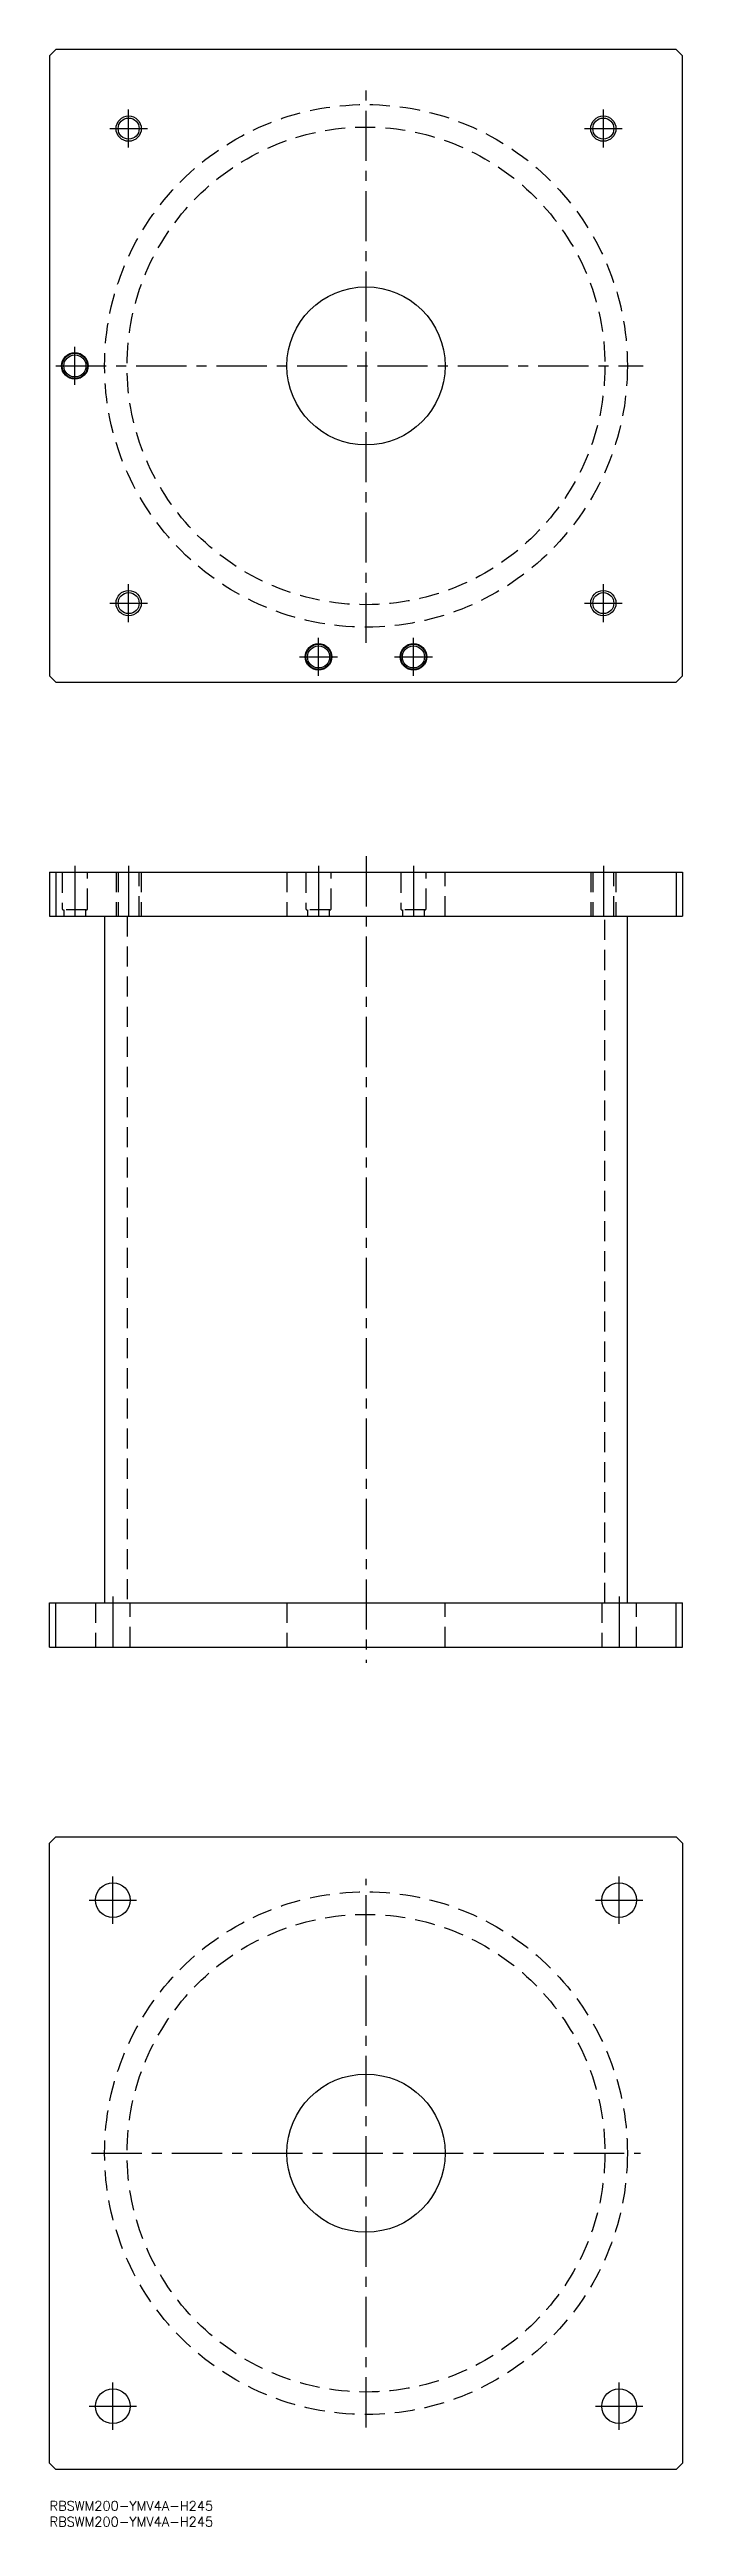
# Model space of a CAD drawing. Extents: x 0 to 200, y -8 to 775.
import ezdxf

# ---------------------------------------------------------------- set-up
doc = ezdxf.new("R2010")
doc.units = 0
doc.header["$LTSCALE"] = 0.5
doc.linetypes.add('CENTER', pattern=[50.8, 31.75, -6.35, 6.35, -6.35])
doc.linetypes.add('DASHED', pattern=[19.05, 12.7, -6.35])
for name, color, linetype in [('MSM_CENTER', 1, 'CENTER'), ('MSM_CONTINUOUS', 7, 'CONTINUOUS'), ('MSM_DASHED', 4, 'DASHED'), ('MSM_NARROW', 5, 'CONTINUOUS'), ('MSM_PART_NUMBER', 7, 'CONTINUOUS')]:
    doc.layers.add(name, color=color, linetype=linetype)
doc.styles.get("Standard").update_dxf_attribs({"font": 'txt.shx', "height": 3, "bigfont": 'bigfont.shx'})

# ---------------------------------------------------------------- blocks, each defined once
blk = doc.blocks.new('*U51')
at = {"layer": 'MSM_PART_NUMBER'}
blk.add_text('RBSWM200-YMV4A-H245', height=3, dxfattribs=at).set_placement((0, -3))
blk = doc.blocks.new('*U52')
at = {"layer": 'MSM_PART_NUMBER'}
blk.add_text('RBSWM200-YMV4A-H245', height=3, dxfattribs=at).set_placement((0, -8))

msp = doc.modelspace()

# ---------------------------------------------------------------- linework, layer by layer
at = {"layer": 'MSM_CENTER'}
for p, q in [((100, 587.4), (100, 762.6)), ((25, 744), (25, 756)), ((175, 744), (175, 756)), ((19, 750), (31, 750)), ((169, 750), (181, 750)), ((2, 675), (187.6, 675)), ((8, 669), (8, 681)), ((25, 594), (25, 606)), ((175, 594), (175, 606)), ((19, 600), (31, 600)), ((169, 600), (181, 600)), ((85, 577), (85, 589)), ((115, 577), (115, 589)), ((79, 583), (91, 583)), ((109, 583), (121, 583)), ((8, 517), (8, 499)), ((25, 517), (25, 499)), ((85, 517), (85, 499)), ((100, 520), (100, 265)), ((115, 517), (115, 499)), ((175, 517), (175, 499)), ((20, 286), (20, 268)), ((180, 286), (180, 268)), ((20, 182.5), (20, 197.5)), ((100, 23.27), (100, 196.73)), ((180, 182.5), (180, 197.5)), ((12.5, 190), (27.5, 190)), ((172.5, 190), (187.5, 190)), ((13.27, 110), (186.73, 110)), ((20, 22.5), (20, 37.5)), ((180, 22.5), (180, 37.5)), ((12.5, 30), (27.5, 30)), ((172.5, 30), (187.5, 30))]:
    msp.add_line(p, q, dxfattribs=at)
at = {"layer": 'MSM_CONTINUOUS'}
for p, q in [((2, 775), (0, 773)), ((0, 773), (0, 577)), ((198, 775), (2, 775)), ((200, 773), (198, 775)), ((200, 577), (200, 773)), ((0, 577), (2, 575)), ((2, 575), (198, 575)), ((198, 575), (200, 577)), ((0, 515), (0, 501)), ((0, 515), (200, 515)), ((2, 515), (2, 501)), ((198, 515), (198, 501)), ((200, 515), (200, 501)), ((0, 501), (200, 501)), ((17.4, 501), (17.4, 284)), ((182.6, 284), (182.6, 501)), ((0, 284), (200, 284)), ((0, 270), (0, 284)), ((2, 270), (2, 284)), ((198, 270), (198, 284)), ((200, 270), (200, 284)), ((0, 270), (200, 270)), ((0, 208), (2, 210)), ((0, 12), (0, 208)), ((2, 210), (198, 210)), ((198, 210), (200, 208)), ((200, 208), (200, 12)), ((2, 10), (0, 12)), ((198, 10), (2, 10)), ((200, 12), (198, 10))]:
    msp.add_line(p, q, dxfattribs=at)
for centre, radius in [((25, 750), 3.3235), ((175, 750), 3.3235), ((100, 675), 25), ((8, 675), 4.2), ((8, 675), 4), ((8, 675), 3.5), ((25, 600), 3.3235), ((175, 600), 3.3235), ((85, 583), 4.2), ((85, 583), 4), ((85, 583), 3.5), ((115, 583), 4.2), ((115, 583), 4), ((115, 583), 3.5), ((20, 190), 5.5), ((180, 190), 5.5), ((100, 110), 25), ((20, 30), 5.5), ((180, 30), 5.5)]:
    msp.add_circle(centre, radius, dxfattribs=at)
at = {"layer": 'MSM_DASHED'}
for p, q in [((3.8, 515), (4, 514.8)), ((4, 514.8), (4, 503.4)), ((12, 514.8), (4, 514.8)), ((12, 514.8), (12.2, 515)), ((12, 503.4), (12, 514.8)), ((21, 515), (21, 501)), ((21.6765, 515), (21.6765, 501)), ((28.3235, 501), (28.3235, 515)), ((29, 515), (29, 501)), ((75, 515), (75, 501)), ((80.8, 515), (81, 514.8)), ((89, 514.8), (81, 514.8)), ((81, 514.8), (81, 503.4)), ((89, 514.8), (89.2, 515)), ((89, 503.4), (89, 514.8)), ((110.8, 515), (111, 514.8)), ((119, 514.8), (111, 514.8)), ((111, 514.8), (111, 503.4)), ((119, 514.8), (119.2, 515)), ((119, 503.4), (119, 514.8)), ((125, 501), (125, 515)), ((171, 515), (171, 501)), ((171.6765, 515), (171.6765, 501)), ((178.3235, 501), (178.3235, 515)), ((179, 515), (179, 501)), ((11.6, 503), (4.4, 503)), ((4.5, 503), (4.5, 501)), ((11.5, 501), (11.5, 503)), ((88.6, 503), (81.4, 503)), ((81.5, 503), (81.5, 501)), ((88.5, 501), (88.5, 503)), ((118.6, 503), (111.4, 503)), ((111.5, 503), (111.5, 501)), ((118.5, 501), (118.5, 503)), ((24.5, 501), (24.5, 284)), ((175.5, 284), (175.5, 501)), ((14.5, 284), (14.5, 270)), ((25.5, 270), (25.5, 284)), ((75, 284), (75, 270)), ((125, 270), (125, 284)), ((174.5, 284), (174.5, 270)), ((185.5, 270), (185.5, 284))]:
    msp.add_line(p, q, dxfattribs=at)
for centre, radius in [((100, 675), 82.6), ((100, 675), 75.5), ((100, 110), 82.6), ((100, 110), 75.5)]:
    msp.add_circle(centre, radius, dxfattribs=at)
for centre, start, end in [((4.4, 503.4), 180, 270), ((11.6, 503.4), 270, 360), ((81.4, 503.4), 180, 270), ((88.6, 503.4), 270, 360), ((111.4, 503.4), 180, 270), ((118.6, 503.4), 270, 360)]:
    msp.add_arc(centre, 0.4, start, end, dxfattribs=at)
at = {"layer": 'MSM_NARROW'}
for centre in [(25, 750), (175, 750), (25, 600), (175, 600)]:
    msp.add_circle(centre, 4, dxfattribs=at)

# ---------------------------------------------------------------- block references
at = {"layer": 'MSM_CONTINUOUS'}
for name in ['*U51', '*U52']:
    msp.add_blockref(name, (0, 0), dxfattribs=at)

doc.saveas('drawing.dxf')
